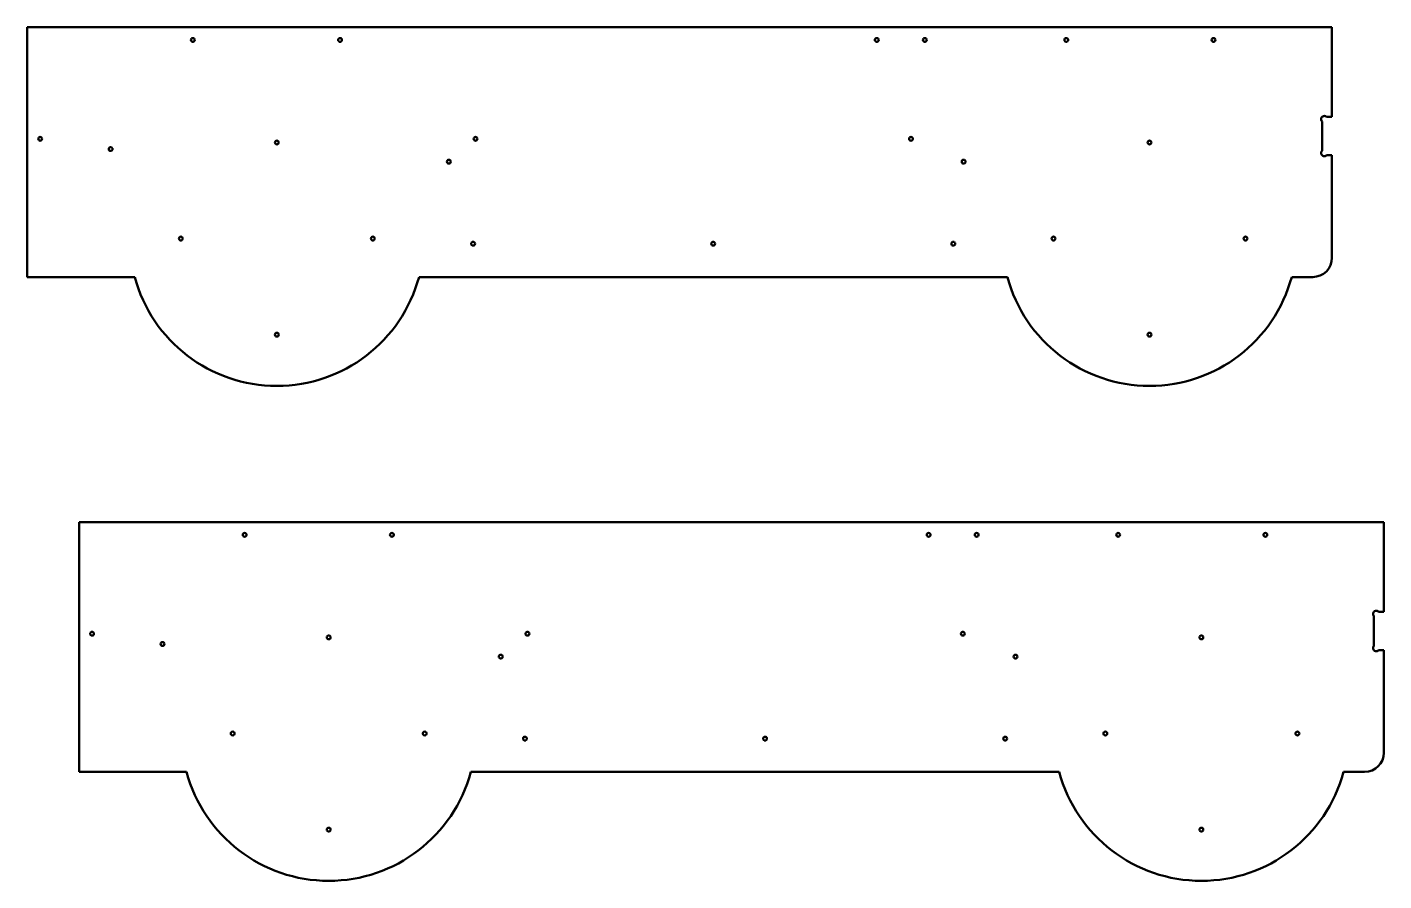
# Model space of a CAD drawing. Header units: millimetres. Extents: x -4457 to 5436, y 521 to 6420.
# Drawn here: x -4457 to -2338, y 5088 to 6420 of the extents above; entities that cross this region are included whole.
import ezdxf

# ---------------------------------------------------------------- set-up
doc = ezdxf.new("R2010")
doc.units = ezdxf.units.MM
doc.header["$MEASUREMENT"] = 0
doc.layers.add('layer 1', color=7, linetype='Continuous')

msp = doc.modelspace()

# ---------------------------------------------------------------- linework, layer by layer
at = {"layer": 'layer 1', "lineweight": 50}
for points in [[(-4456.7062, 6420.2926), (-4456.7062, 6420.2926), (-4456.7062, 6030.2926), (-4456.7062, 6030.2926)], [(-2418.7062, 6420.2926), (-2418.7062, 6420.2926), (-4456.7062, 6420.2926), (-4456.7062, 6420.2926)], [(-2418.7062, 6280.2926), (-2418.7062, 6280.2926), (-2418.7062, 6420.2926), (-2418.7062, 6420.2926)], [(-2434.2062, 6227.3637), (-2434.2062, 6227.3637), (-2434.2062, 6273.2215), (-2434.2062, 6273.2215)], [(-2427.1351, 6280.2926), (-2427.1351, 6280.2926), (-2418.7062, 6280.2926), (-2418.7062, 6280.2926)], [(-2418.7062, 6220.2926), (-2418.7062, 6220.2926), (-2427.1351, 6220.2926), (-2427.1351, 6220.2926)], [(-2418.7062, 6060.2926), (-2418.7062, 6060.2926), (-2418.7062, 6220.2926), (-2418.7062, 6220.2926)], [(-2448.7062, 6030.2926), (-2432.1377, 6030.2926), (-2418.7062, 6043.724), (-2418.7062, 6060.2924)], [(-4456.7062, 6030.2926), (-4456.7062, 6030.2926), (-4288.7422, 6030.2926), (-4288.7422, 6030.2926)], [(-3844.6701, 6030.2926), (-3844.6701, 6030.2926), (-2925.7422, 6030.2926), (-2925.7422, 6030.2926)], [(-2481.6701, 6030.2926), (-2481.6701, 6030.2926), (-2448.7062, 6030.2926), (-2448.7062, 6030.2926)], [(-4375.6953, 5647.7601), (-4375.6953, 5647.7601), (-4375.6953, 5257.7601), (-4375.6953, 5257.7601)], [(-2337.6953, 5647.7601), (-2337.6953, 5647.7601), (-4375.6953, 5647.7601), (-4375.6953, 5647.7601)], [(-2337.6953, 5507.7601), (-2337.6953, 5507.7601), (-2337.6953, 5647.7601), (-2337.6953, 5647.7601)], [(-2353.1953, 5454.8311), (-2353.1953, 5454.8311), (-2353.1953, 5500.689), (-2353.1953, 5500.689)], [(-2346.1243, 5507.7601), (-2346.1243, 5507.7601), (-2337.6953, 5507.7601), (-2337.6953, 5507.7601)], [(-2337.6953, 5447.7601), (-2337.6953, 5447.7601), (-2346.1243, 5447.7601), (-2346.1243, 5447.7601)], [(-2337.6953, 5287.7601), (-2337.6953, 5287.7601), (-2337.6953, 5447.7601), (-2337.6953, 5447.7601)], [(-2367.6953, 5257.7601), (-2351.1269, 5257.7601), (-2337.6954, 5271.1914), (-2337.6953, 5287.7599)], [(-4375.6953, 5257.7601), (-4375.6953, 5257.7601), (-4207.7314, 5257.7601), (-4207.7314, 5257.7601)], [(-3763.6593, 5257.7601), (-3763.6593, 5257.7601), (-2844.7314, 5257.7601), (-2844.7314, 5257.7601)], [(-2400.6593, 5257.7601), (-2400.6593, 5257.7601), (-2367.6953, 5257.7601), (-2367.6953, 5257.7601)]]:
    msp.add_open_spline(points, degree=3, dxfattribs=at)
for points, knots in [([(-4195.0037, 6400.2926), (-4195.0037, 6401.9495), (-4196.3468, 6403.2926), (-4198.0037, 6403.2926), (-4198.0037, 6403.2926), (-4199.6605, 6403.2926), (-4201.0037, 6401.9495), (-4201.0037, 6400.2926), (-4201.0037, 6400.2926), (-4201.0037, 6398.6358), (-4199.6605, 6397.2926), (-4198.0037, 6397.2926), (-4198.0037, 6397.2926), (-4196.3468, 6397.2926), (-4195.0037, 6398.6357), (-4195.0037, 6400.2926)], [0, 0, 0, 0, 0.2, 0.2, 0.2, 0.2, 0.4, 0.4, 0.4, 0.4, 0.6, 0.6, 0.6, 0.6, 1, 1, 1, 1]), ([(-3965.0037, 6400.2926), (-3965.0037, 6401.9495), (-3966.3468, 6403.2926), (-3968.0037, 6403.2926), (-3968.0037, 6403.2926), (-3969.6605, 6403.2926), (-3971.0037, 6401.9495), (-3971.0037, 6400.2926), (-3971.0037, 6400.2926), (-3971.0037, 6398.6358), (-3969.6605, 6397.2926), (-3968.0037, 6397.2926), (-3968.0037, 6397.2926), (-3966.3468, 6397.2926), (-3965.0037, 6398.6357), (-3965.0037, 6400.2926)], [0, 0, 0, 0, 0.2, 0.2, 0.2, 0.2, 0.4, 0.4, 0.4, 0.4, 0.6, 0.6, 0.6, 0.6, 1, 1, 1, 1]), ([(-3126.7062, 6400.2926), (-3126.7062, 6401.9495), (-3128.0493, 6403.2926), (-3129.7061, 6403.2926), (-3129.7061, 6403.2926), (-3131.363, 6403.2926), (-3132.7061, 6401.9495), (-3132.7062, 6400.2926), (-3132.7062, 6400.2926), (-3132.7062, 6398.6358), (-3131.363, 6397.2926), (-3129.7062, 6397.2926), (-3129.7062, 6397.2926), (-3128.0493, 6397.2926), (-3126.7062, 6398.6357), (-3126.7062, 6400.2926)], [0, 0, 0, 0, 0.2, 0.2, 0.2, 0.2, 0.4, 0.4, 0.4, 0.4, 0.6, 0.6, 0.6, 0.6, 1, 1, 1, 1]), ([(-3051.7062, 6400.2926), (-3051.7062, 6401.9495), (-3053.0493, 6403.2926), (-3054.7061, 6403.2926), (-3054.7061, 6403.2926), (-3056.363, 6403.2926), (-3057.7061, 6401.9495), (-3057.7062, 6400.2926), (-3057.7062, 6400.2926), (-3057.7062, 6398.6358), (-3056.363, 6397.2926), (-3054.7062, 6397.2926), (-3054.7062, 6397.2926), (-3053.0493, 6397.2926), (-3051.7062, 6398.6357), (-3051.7062, 6400.2926)], [0, 0, 0, 0, 0.2, 0.2, 0.2, 0.2, 0.4, 0.4, 0.4, 0.4, 0.6, 0.6, 0.6, 0.6, 1, 1, 1, 1]), ([(-2830.7384, 6400.2926), (-2830.7384, 6401.9495), (-2832.0815, 6403.2926), (-2833.7384, 6403.2926), (-2833.7384, 6403.2926), (-2835.3953, 6403.2926), (-2836.7384, 6401.9495), (-2836.7384, 6400.2926), (-2836.7384, 6400.2926), (-2836.7384, 6398.6358), (-2835.3953, 6397.2926), (-2833.7384, 6397.2926), (-2833.7384, 6397.2926), (-2832.0816, 6397.2926), (-2830.7384, 6398.6357), (-2830.7384, 6400.2926)], [0, 0, 0, 0, 0.2, 0.2, 0.2, 0.2, 0.4, 0.4, 0.4, 0.4, 0.6, 0.6, 0.6, 0.6, 1, 1, 1, 1]), ([(-2600.7384, 6400.2926), (-2600.7384, 6401.9495), (-2602.0815, 6403.2926), (-2603.7384, 6403.2926), (-2603.7384, 6403.2926), (-2605.3953, 6403.2926), (-2606.7384, 6401.9495), (-2606.7384, 6400.2926), (-2606.7384, 6400.2926), (-2606.7384, 6398.6358), (-2605.3953, 6397.2926), (-2603.7384, 6397.2926), (-2603.7384, 6397.2926), (-2602.0816, 6397.2926), (-2600.7384, 6398.6357), (-2600.7384, 6400.2926)], [0, 0, 0, 0, 0.2, 0.2, 0.2, 0.2, 0.4, 0.4, 0.4, 0.4, 0.6, 0.6, 0.6, 0.6, 1, 1, 1, 1]), ([(-2427.1351, 6280.2926), (-2428.3982, 6281.5557), (-2430.2393, 6282.049), (-2431.9647, 6281.5867), (-2431.9647, 6281.5867), (-2433.6902, 6281.1244), (-2435.0379, 6279.7766), (-2435.5002, 6278.0512), (-2435.5002, 6278.0512), (-2435.9626, 6276.3257), (-2435.4693, 6274.4847), (-2434.2062, 6273.2215)], [0, 0, 0, 0, 0.25, 0.25, 0.25, 0.25, 0.5, 0.5, 0.5, 0.5, 1, 1, 1, 1]), ([(-4433.3474, 6246.0549), (-4433.3474, 6247.7117), (-4434.6906, 6249.0549), (-4436.3474, 6249.0549), (-4436.3474, 6249.0549), (-4438.0043, 6249.0549), (-4439.3474, 6247.7117), (-4439.3474, 6246.0549), (-4439.3474, 6246.0549), (-4439.3474, 6244.398), (-4438.0043, 6243.0549), (-4436.3474, 6243.0549), (-4436.3474, 6243.0549), (-4434.6906, 6243.0549), (-4433.3474, 6244.398), (-4433.3474, 6246.0549)], [0, 0, 0, 0, 0.2, 0.2, 0.2, 0.2, 0.4, 0.4, 0.4, 0.4, 0.6, 0.6, 0.6, 0.6, 1, 1, 1, 1]), ([(-4323.3029, 6229.9938), (-4323.3029, 6231.6507), (-4324.646, 6232.9938), (-4326.3029, 6232.9938), (-4326.3029, 6232.9938), (-4327.9597, 6232.9938), (-4329.3029, 6231.6507), (-4329.3029, 6229.9938), (-4329.3029, 6229.9938), (-4329.3029, 6228.337), (-4327.9598, 6226.9938), (-4326.3029, 6226.9938), (-4326.3029, 6226.9938), (-4324.6461, 6226.9938), (-4323.3029, 6228.3369), (-4323.3029, 6229.9938)], [0, 0, 0, 0, 0.2, 0.2, 0.2, 0.2, 0.4, 0.4, 0.4, 0.4, 0.6, 0.6, 0.6, 0.6, 1, 1, 1, 1]), ([(-4063.7062, 6240.2926), (-4063.7062, 6241.9495), (-4065.0493, 6243.2926), (-4066.7061, 6243.2926), (-4066.7061, 6243.2926), (-4068.363, 6243.2926), (-4069.7061, 6241.9495), (-4069.7062, 6240.2926), (-4069.7062, 6240.2926), (-4069.7062, 6238.6358), (-4068.363, 6237.2926), (-4066.7062, 6237.2926), (-4066.7062, 6237.2926), (-4065.0493, 6237.2926), (-4063.7062, 6238.6357), (-4063.7062, 6240.2926)], [0, 0, 0, 0, 0.2, 0.2, 0.2, 0.2, 0.4, 0.4, 0.4, 0.4, 0.6, 0.6, 0.6, 0.6, 1, 1, 1, 1]), ([(-3753.3474, 6246.0549), (-3753.3474, 6247.7117), (-3754.6906, 6249.0549), (-3756.3474, 6249.0549), (-3756.3474, 6249.0549), (-3758.0043, 6249.0549), (-3759.3474, 6247.7117), (-3759.3474, 6246.0549), (-3759.3474, 6246.0549), (-3759.3474, 6244.398), (-3758.0043, 6243.0549), (-3756.3474, 6243.0549), (-3756.3474, 6243.0549), (-3754.6906, 6243.0549), (-3753.3474, 6244.398), (-3753.3474, 6246.0549)], [0, 0, 0, 0, 0.2, 0.2, 0.2, 0.2, 0.4, 0.4, 0.4, 0.4, 0.6, 0.6, 0.6, 0.6, 1, 1, 1, 1]), ([(-3073.3474, 6246.0549), (-3073.3474, 6247.7117), (-3074.6906, 6249.0549), (-3076.3474, 6249.0549), (-3076.3474, 6249.0549), (-3078.0043, 6249.0549), (-3079.3474, 6247.7117), (-3079.3474, 6246.0549), (-3079.3474, 6246.0549), (-3079.3474, 6244.398), (-3078.0043, 6243.0549), (-3076.3474, 6243.0549), (-3076.3474, 6243.0549), (-3074.6906, 6243.0549), (-3073.3474, 6244.398), (-3073.3474, 6246.0549)], [0, 0, 0, 0, 0.2, 0.2, 0.2, 0.2, 0.4, 0.4, 0.4, 0.4, 0.6, 0.6, 0.6, 0.6, 1, 1, 1, 1]), ([(-2700.7062, 6240.2926), (-2700.7062, 6241.9495), (-2702.0493, 6243.2926), (-2703.7061, 6243.2926), (-2703.7061, 6243.2926), (-2705.363, 6243.2926), (-2706.7061, 6241.9495), (-2706.7062, 6240.2926), (-2706.7062, 6240.2926), (-2706.7062, 6238.6358), (-2705.363, 6237.2926), (-2703.7062, 6237.2926), (-2703.7062, 6237.2926), (-2702.0493, 6237.2926), (-2700.7062, 6238.6357), (-2700.7062, 6240.2926)], [0, 0, 0, 0, 0.2, 0.2, 0.2, 0.2, 0.4, 0.4, 0.4, 0.4, 0.6, 0.6, 0.6, 0.6, 1, 1, 1, 1]), ([(-3795.0037, 6210.2926), (-3795.0037, 6211.9495), (-3796.3468, 6213.2926), (-3798.0037, 6213.2926), (-3798.0037, 6213.2926), (-3799.6605, 6213.2926), (-3801.0037, 6211.9495), (-3801.0037, 6210.2926), (-3801.0037, 6210.2926), (-3801.0037, 6208.6358), (-3799.6605, 6207.2926), (-3798.0037, 6207.2926), (-3798.0037, 6207.2926), (-3796.3468, 6207.2926), (-3795.0037, 6208.6357), (-3795.0037, 6210.2926)], [0, 0, 0, 0, 0.2, 0.2, 0.2, 0.2, 0.4, 0.4, 0.4, 0.4, 0.6, 0.6, 0.6, 0.6, 1, 1, 1, 1]), ([(-2991.046, 6210.2926), (-2991.046, 6211.9495), (-2992.3892, 6213.2926), (-2994.046, 6213.2926), (-2994.046, 6213.2926), (-2995.7029, 6213.2926), (-2997.046, 6211.9495), (-2997.046, 6210.2926), (-2997.046, 6210.2926), (-2997.046, 6208.6358), (-2995.7029, 6207.2926), (-2994.046, 6207.2926), (-2994.046, 6207.2926), (-2992.3892, 6207.2926), (-2991.046, 6208.6357), (-2991.046, 6210.2926)], [0, 0, 0, 0, 0.2, 0.2, 0.2, 0.2, 0.4, 0.4, 0.4, 0.4, 0.6, 0.6, 0.6, 0.6, 1, 1, 1, 1]), ([(-2434.2062, 6227.3637), (-2435.4693, 6226.1006), (-2435.9626, 6224.2595), (-2435.5002, 6222.534), (-2435.5002, 6222.534), (-2435.0379, 6220.8086), (-2433.6902, 6219.4608), (-2431.9647, 6218.9985), (-2431.9647, 6218.9985), (-2430.2393, 6218.5362), (-2428.3982, 6219.0295), (-2427.1351, 6220.2926)], [0, 0, 0, 0, 0.25, 0.25, 0.25, 0.25, 0.5, 0.5, 0.5, 0.5, 1, 1, 1, 1]), ([(-4213.7062, 6090.2926), (-4213.7062, 6091.9495), (-4215.0493, 6093.2926), (-4216.7061, 6093.2926), (-4216.7061, 6093.2926), (-4218.363, 6093.2926), (-4219.7061, 6091.9495), (-4219.7062, 6090.2926), (-4219.7062, 6090.2926), (-4219.7062, 6088.6358), (-4218.363, 6087.2926), (-4216.7062, 6087.2926), (-4216.7062, 6087.2926), (-4215.0493, 6087.2926), (-4213.7062, 6088.6357), (-4213.7062, 6090.2926)], [0, 0, 0, 0, 0.2, 0.2, 0.2, 0.2, 0.4, 0.4, 0.4, 0.4, 0.6, 0.6, 0.6, 0.6, 1, 1, 1, 1]), ([(-3913.7062, 6090.2926), (-3913.7062, 6091.9495), (-3915.0493, 6093.2926), (-3916.7061, 6093.2926), (-3916.7061, 6093.2926), (-3918.363, 6093.2926), (-3919.7061, 6091.9495), (-3919.7062, 6090.2926), (-3919.7062, 6090.2926), (-3919.7062, 6088.6358), (-3918.363, 6087.2926), (-3916.7062, 6087.2926), (-3916.7062, 6087.2926), (-3915.0493, 6087.2926), (-3913.7062, 6088.6357), (-3913.7062, 6090.2926)], [0, 0, 0, 0, 0.2, 0.2, 0.2, 0.2, 0.4, 0.4, 0.4, 0.4, 0.6, 0.6, 0.6, 0.6, 1, 1, 1, 1]), ([(-3757.2062, 6082.2926), (-3757.2062, 6083.9495), (-3758.5493, 6085.2926), (-3760.2061, 6085.2926), (-3760.2061, 6085.2926), (-3761.863, 6085.2926), (-3763.2061, 6083.9495), (-3763.2062, 6082.2926), (-3763.2062, 6082.2926), (-3763.2062, 6080.6358), (-3761.863, 6079.2926), (-3760.2062, 6079.2926), (-3760.2062, 6079.2926), (-3758.5493, 6079.2926), (-3757.2062, 6080.6357), (-3757.2062, 6082.2926)], [0, 0, 0, 0, 0.2, 0.2, 0.2, 0.2, 0.4, 0.4, 0.4, 0.4, 0.6, 0.6, 0.6, 0.6, 1, 1, 1, 1]), ([(-3382.2062, 6082.2926), (-3382.2062, 6083.9495), (-3383.5493, 6085.2926), (-3385.2061, 6085.2926), (-3385.2061, 6085.2926), (-3386.863, 6085.2926), (-3388.2061, 6083.9495), (-3388.2062, 6082.2926), (-3388.2062, 6082.2926), (-3388.2062, 6080.6358), (-3386.863, 6079.2926), (-3385.2062, 6079.2926), (-3385.2062, 6079.2926), (-3383.5493, 6079.2926), (-3382.2062, 6080.6357), (-3382.2062, 6082.2926)], [0, 0, 0, 0, 0.2, 0.2, 0.2, 0.2, 0.4, 0.4, 0.4, 0.4, 0.6, 0.6, 0.6, 0.6, 1, 1, 1, 1]), ([(-3007.2062, 6082.2926), (-3007.2062, 6083.9495), (-3008.5493, 6085.2926), (-3010.2061, 6085.2926), (-3010.2061, 6085.2926), (-3011.863, 6085.2926), (-3013.2061, 6083.9495), (-3013.2062, 6082.2926), (-3013.2062, 6082.2926), (-3013.2062, 6080.6358), (-3011.863, 6079.2926), (-3010.2062, 6079.2926), (-3010.2062, 6079.2926), (-3008.5493, 6079.2926), (-3007.2062, 6080.6357), (-3007.2062, 6082.2926)], [0, 0, 0, 0, 0.2, 0.2, 0.2, 0.2, 0.4, 0.4, 0.4, 0.4, 0.6, 0.6, 0.6, 0.6, 1, 1, 1, 1]), ([(-2850.7062, 6090.2926), (-2850.7062, 6091.9495), (-2852.0493, 6093.2926), (-2853.7061, 6093.2926), (-2853.7061, 6093.2926), (-2855.363, 6093.2926), (-2856.7061, 6091.9495), (-2856.7062, 6090.2926), (-2856.7062, 6090.2926), (-2856.7062, 6088.6358), (-2855.363, 6087.2926), (-2853.7062, 6087.2926), (-2853.7062, 6087.2926), (-2852.0493, 6087.2926), (-2850.7062, 6088.6357), (-2850.7062, 6090.2926)], [0, 0, 0, 0, 0.2, 0.2, 0.2, 0.2, 0.4, 0.4, 0.4, 0.4, 0.6, 0.6, 0.6, 0.6, 1, 1, 1, 1]), ([(-2550.7062, 6090.2926), (-2550.7062, 6091.9495), (-2552.0493, 6093.2926), (-2553.7061, 6093.2926), (-2553.7061, 6093.2926), (-2555.363, 6093.2926), (-2556.7061, 6091.9495), (-2556.7062, 6090.2926), (-2556.7062, 6090.2926), (-2556.7062, 6088.6358), (-2555.363, 6087.2926), (-2553.7062, 6087.2926), (-2553.7062, 6087.2926), (-2552.0493, 6087.2926), (-2550.7062, 6088.6357), (-2550.7062, 6090.2926)], [0, 0, 0, 0, 0.2, 0.2, 0.2, 0.2, 0.4, 0.4, 0.4, 0.4, 0.6, 0.6, 0.6, 0.6, 1, 1, 1, 1]), ([(-4288.7422, 6030.2926), (-4261.6332, 5929.9731), (-4170.6239, 5860.2926), (-4066.7062, 5860.2926), (-4066.7062, 5860.2926), (-3962.7884, 5860.2926), (-3871.7791, 5929.9731), (-3844.6701, 6030.2926)], [0, 0, 0, 0, 0.333333333, 0.333333333, 0.333333333, 0.333333333, 1, 1, 1, 1]), ([(-2925.7422, 6030.2926), (-2898.6332, 5929.9731), (-2807.6239, 5860.2926), (-2703.7062, 5860.2926), (-2703.7062, 5860.2926), (-2599.7884, 5860.2926), (-2508.7791, 5929.9731), (-2481.6701, 6030.2926)], [0, 0, 0, 0, 0.333333333, 0.333333333, 0.333333333, 0.333333333, 1, 1, 1, 1]), ([(-4063.7062, 5940.2926), (-4063.7062, 5941.9495), (-4065.0493, 5943.2926), (-4066.7061, 5943.2926), (-4066.7061, 5943.2926), (-4068.363, 5943.2926), (-4069.7061, 5941.9495), (-4069.7062, 5940.2926), (-4069.7062, 5940.2926), (-4069.7062, 5938.6358), (-4068.363, 5937.2926), (-4066.7062, 5937.2926), (-4066.7062, 5937.2926), (-4065.0493, 5937.2926), (-4063.7062, 5938.6357), (-4063.7062, 5940.2926)], [0, 0, 0, 0, 0.2, 0.2, 0.2, 0.2, 0.4, 0.4, 0.4, 0.4, 0.6, 0.6, 0.6, 0.6, 1, 1, 1, 1]), ([(-2700.7062, 5940.2926), (-2700.7062, 5941.9495), (-2702.0493, 5943.2926), (-2703.7061, 5943.2926), (-2703.7061, 5943.2926), (-2705.363, 5943.2926), (-2706.7061, 5941.9495), (-2706.7062, 5940.2926), (-2706.7062, 5940.2926), (-2706.7062, 5938.6358), (-2705.363, 5937.2926), (-2703.7062, 5937.2926), (-2703.7062, 5937.2926), (-2702.0493, 5937.2926), (-2700.7062, 5938.6357), (-2700.7062, 5940.2926)], [0, 0, 0, 0, 0.2, 0.2, 0.2, 0.2, 0.4, 0.4, 0.4, 0.4, 0.6, 0.6, 0.6, 0.6, 1, 1, 1, 1]), ([(-4113.9929, 5627.7601), (-4113.9929, 5629.4169), (-4115.336, 5630.76), (-4116.9929, 5630.7601), (-4116.9929, 5630.7601), (-4118.6497, 5630.7601), (-4119.9929, 5629.4169), (-4119.9929, 5627.7601), (-4119.9929, 5627.7601), (-4119.9929, 5626.1032), (-4118.6497, 5624.7601), (-4116.9929, 5624.7601), (-4116.9929, 5624.7601), (-4115.336, 5624.76), (-4113.9929, 5626.1032), (-4113.9929, 5627.76)], [0, 0, 0, 0, 0.2, 0.2, 0.2, 0.2, 0.4, 0.4, 0.4, 0.4, 0.6, 0.6, 0.6, 0.6, 1, 1, 1, 1]), ([(-3883.9929, 5627.7601), (-3883.9929, 5629.4169), (-3885.336, 5630.76), (-3886.9929, 5630.7601), (-3886.9929, 5630.7601), (-3888.6497, 5630.7601), (-3889.9929, 5629.4169), (-3889.9929, 5627.7601), (-3889.9929, 5627.7601), (-3889.9929, 5626.1032), (-3888.6497, 5624.7601), (-3886.9929, 5624.7601), (-3886.9929, 5624.7601), (-3885.336, 5624.76), (-3883.9929, 5626.1032), (-3883.9929, 5627.76)], [0, 0, 0, 0, 0.2, 0.2, 0.2, 0.2, 0.4, 0.4, 0.4, 0.4, 0.6, 0.6, 0.6, 0.6, 1, 1, 1, 1]), ([(-3045.6953, 5627.7601), (-3045.6953, 5629.4169), (-3047.0385, 5630.76), (-3048.6953, 5630.7601), (-3048.6953, 5630.7601), (-3050.3522, 5630.7601), (-3051.6953, 5629.4169), (-3051.6953, 5627.7601), (-3051.6953, 5627.7601), (-3051.6953, 5626.1032), (-3050.3522, 5624.7601), (-3048.6953, 5624.7601), (-3048.6953, 5624.7601), (-3047.0385, 5624.76), (-3045.6953, 5626.1032), (-3045.6953, 5627.76)], [0, 0, 0, 0, 0.2, 0.2, 0.2, 0.2, 0.4, 0.4, 0.4, 0.4, 0.6, 0.6, 0.6, 0.6, 1, 1, 1, 1]), ([(-2970.6953, 5627.7601), (-2970.6953, 5629.4169), (-2972.0385, 5630.76), (-2973.6953, 5630.7601), (-2973.6953, 5630.7601), (-2975.3522, 5630.7601), (-2976.6953, 5629.4169), (-2976.6953, 5627.7601), (-2976.6953, 5627.7601), (-2976.6953, 5626.1032), (-2975.3522, 5624.7601), (-2973.6953, 5624.7601), (-2973.6953, 5624.7601), (-2972.0385, 5624.76), (-2970.6953, 5626.1032), (-2970.6953, 5627.76)], [0, 0, 0, 0, 0.2, 0.2, 0.2, 0.2, 0.4, 0.4, 0.4, 0.4, 0.6, 0.6, 0.6, 0.6, 1, 1, 1, 1]), ([(-2749.7276, 5627.7601), (-2749.7276, 5629.4169), (-2751.0707, 5630.76), (-2752.7276, 5630.7601), (-2752.7276, 5630.7601), (-2754.3844, 5630.7601), (-2755.7276, 5629.4169), (-2755.7276, 5627.7601), (-2755.7276, 5627.7601), (-2755.7276, 5626.1032), (-2754.3845, 5624.7601), (-2752.7276, 5624.7601), (-2752.7276, 5624.7601), (-2751.0707, 5624.76), (-2749.7276, 5626.1032), (-2749.7276, 5627.76)], [0, 0, 0, 0, 0.2, 0.2, 0.2, 0.2, 0.4, 0.4, 0.4, 0.4, 0.6, 0.6, 0.6, 0.6, 1, 1, 1, 1]), ([(-2519.7276, 5627.7601), (-2519.7276, 5629.4169), (-2521.0707, 5630.76), (-2522.7276, 5630.7601), (-2522.7276, 5630.7601), (-2524.3844, 5630.7601), (-2525.7276, 5629.4169), (-2525.7276, 5627.7601), (-2525.7276, 5627.7601), (-2525.7276, 5626.1032), (-2524.3845, 5624.7601), (-2522.7276, 5624.7601), (-2522.7276, 5624.7601), (-2521.0707, 5624.76), (-2519.7276, 5626.1032), (-2519.7276, 5627.76)], [0, 0, 0, 0, 0.2, 0.2, 0.2, 0.2, 0.4, 0.4, 0.4, 0.4, 0.6, 0.6, 0.6, 0.6, 1, 1, 1, 1]), ([(-2346.1243, 5507.7601), (-2347.3874, 5509.0232), (-2349.2284, 5509.5165), (-2350.9539, 5509.0541), (-2350.9539, 5509.0541), (-2352.6794, 5508.5918), (-2354.0271, 5507.2441), (-2354.4894, 5505.5186), (-2354.4894, 5505.5186), (-2354.9518, 5503.7932), (-2354.4585, 5501.9521), (-2353.1953, 5500.689)], [0, 0, 0, 0, 0.25, 0.25, 0.25, 0.25, 0.5, 0.5, 0.5, 0.5, 1, 1, 1, 1]), ([(-4352.3366, 5473.5223), (-4352.3366, 5475.1792), (-4353.6797, 5476.5223), (-4355.3366, 5476.5223), (-4355.3366, 5476.5223), (-4356.9934, 5476.5223), (-4358.3366, 5475.1792), (-4358.3366, 5473.5223), (-4358.3366, 5473.5223), (-4358.3366, 5471.8655), (-4356.9935, 5470.5223), (-4355.3366, 5470.5223), (-4355.3366, 5470.5223), (-4353.6797, 5470.5223), (-4352.3366, 5471.8655), (-4352.3366, 5473.5223)], [0, 0, 0, 0, 0.2, 0.2, 0.2, 0.2, 0.4, 0.4, 0.4, 0.4, 0.6, 0.6, 0.6, 0.6, 1, 1, 1, 1]), ([(-3982.6953, 5467.7601), (-3982.6953, 5469.4169), (-3984.0385, 5470.76), (-3985.6953, 5470.7601), (-3985.6953, 5470.7601), (-3987.3522, 5470.7601), (-3988.6953, 5469.4169), (-3988.6953, 5467.7601), (-3988.6953, 5467.7601), (-3988.6953, 5466.1032), (-3987.3522, 5464.7601), (-3985.6953, 5464.7601), (-3985.6953, 5464.7601), (-3984.0385, 5464.76), (-3982.6953, 5466.1032), (-3982.6953, 5467.76)], [0, 0, 0, 0, 0.2, 0.2, 0.2, 0.2, 0.4, 0.4, 0.4, 0.4, 0.6, 0.6, 0.6, 0.6, 1, 1, 1, 1]), ([(-3672.3366, 5473.5223), (-3672.3366, 5475.1792), (-3673.6797, 5476.5223), (-3675.3366, 5476.5223), (-3675.3366, 5476.5223), (-3676.9934, 5476.5223), (-3678.3366, 5475.1792), (-3678.3366, 5473.5223), (-3678.3366, 5473.5223), (-3678.3366, 5471.8655), (-3676.9935, 5470.5223), (-3675.3366, 5470.5223), (-3675.3366, 5470.5223), (-3673.6797, 5470.5223), (-3672.3366, 5471.8655), (-3672.3366, 5473.5223)], [0, 0, 0, 0, 0.2, 0.2, 0.2, 0.2, 0.4, 0.4, 0.4, 0.4, 0.6, 0.6, 0.6, 0.6, 1, 1, 1, 1]), ([(-2992.3366, 5473.5223), (-2992.3366, 5475.1792), (-2993.6797, 5476.5223), (-2995.3366, 5476.5223), (-2995.3366, 5476.5223), (-2996.9934, 5476.5223), (-2998.3366, 5475.1792), (-2998.3366, 5473.5223), (-2998.3366, 5473.5223), (-2998.3366, 5471.8655), (-2996.9935, 5470.5223), (-2995.3366, 5470.5223), (-2995.3366, 5470.5223), (-2993.6797, 5470.5223), (-2992.3366, 5471.8655), (-2992.3366, 5473.5223)], [0, 0, 0, 0, 0.2, 0.2, 0.2, 0.2, 0.4, 0.4, 0.4, 0.4, 0.6, 0.6, 0.6, 0.6, 1, 1, 1, 1]), ([(-2619.6953, 5467.7601), (-2619.6953, 5469.4169), (-2621.0385, 5470.76), (-2622.6953, 5470.7601), (-2622.6953, 5470.7601), (-2624.3522, 5470.7601), (-2625.6953, 5469.4169), (-2625.6953, 5467.7601), (-2625.6953, 5467.7601), (-2625.6953, 5466.1032), (-2624.3522, 5464.7601), (-2622.6953, 5464.7601), (-2622.6953, 5464.7601), (-2621.0385, 5464.76), (-2619.6953, 5466.1032), (-2619.6953, 5467.76)], [0, 0, 0, 0, 0.2, 0.2, 0.2, 0.2, 0.4, 0.4, 0.4, 0.4, 0.6, 0.6, 0.6, 0.6, 1, 1, 1, 1]), ([(-4242.2921, 5457.4613), (-4242.2921, 5459.1181), (-4243.6352, 5460.4613), (-4245.2921, 5460.4613), (-4245.2921, 5460.4613), (-4246.9489, 5460.4613), (-4248.2921, 5459.1181), (-4248.2921, 5457.4613), (-4248.2921, 5457.4613), (-4248.2921, 5455.8044), (-4246.9489, 5454.4613), (-4245.2921, 5454.4613), (-4245.2921, 5454.4613), (-4243.6352, 5454.4613), (-4242.2921, 5455.8044), (-4242.2921, 5457.4612)], [0, 0, 0, 0, 0.2, 0.2, 0.2, 0.2, 0.4, 0.4, 0.4, 0.4, 0.6, 0.6, 0.6, 0.6, 1, 1, 1, 1]), ([(-2353.1953, 5454.8311), (-2354.4585, 5453.568), (-2354.9518, 5451.7269), (-2354.4894, 5450.0015), (-2354.4894, 5450.0015), (-2354.0271, 5448.276), (-2352.6794, 5446.9283), (-2350.9539, 5446.466), (-2350.9539, 5446.466), (-2349.2284, 5446.0036), (-2347.3874, 5446.4969), (-2346.1243, 5447.7601)], [0, 0, 0, 0, 0.25, 0.25, 0.25, 0.25, 0.5, 0.5, 0.5, 0.5, 1, 1, 1, 1]), ([(-3713.9929, 5437.7601), (-3713.9929, 5439.4169), (-3715.336, 5440.76), (-3716.9929, 5440.7601), (-3716.9929, 5440.7601), (-3718.6497, 5440.7601), (-3719.9929, 5439.4169), (-3719.9929, 5437.7601), (-3719.9929, 5437.7601), (-3719.9929, 5436.1032), (-3718.6497, 5434.7601), (-3716.9929, 5434.7601), (-3716.9929, 5434.7601), (-3715.336, 5434.76), (-3713.9929, 5436.1032), (-3713.9929, 5437.76)], [0, 0, 0, 0, 0.2, 0.2, 0.2, 0.2, 0.4, 0.4, 0.4, 0.4, 0.6, 0.6, 0.6, 0.6, 1, 1, 1, 1]), ([(-2910.0352, 5437.7601), (-2910.0352, 5439.4169), (-2911.3783, 5440.76), (-2913.0352, 5440.7601), (-2913.0352, 5440.7601), (-2914.692, 5440.7601), (-2916.0352, 5439.4169), (-2916.0352, 5437.7601), (-2916.0352, 5437.7601), (-2916.0352, 5436.1032), (-2914.6921, 5434.7601), (-2913.0352, 5434.7601), (-2913.0352, 5434.7601), (-2911.3784, 5434.76), (-2910.0352, 5436.1032), (-2910.0352, 5437.76)], [0, 0, 0, 0, 0.2, 0.2, 0.2, 0.2, 0.4, 0.4, 0.4, 0.4, 0.6, 0.6, 0.6, 0.6, 1, 1, 1, 1]), ([(-4132.6953, 5317.7601), (-4132.6953, 5319.4169), (-4134.0385, 5320.76), (-4135.6953, 5320.7601), (-4135.6953, 5320.7601), (-4137.3522, 5320.7601), (-4138.6953, 5319.4169), (-4138.6953, 5317.7601), (-4138.6953, 5317.7601), (-4138.6953, 5316.1032), (-4137.3522, 5314.7601), (-4135.6953, 5314.7601), (-4135.6953, 5314.7601), (-4134.0385, 5314.76), (-4132.6953, 5316.1032), (-4132.6953, 5317.76)], [0, 0, 0, 0, 0.2, 0.2, 0.2, 0.2, 0.4, 0.4, 0.4, 0.4, 0.6, 0.6, 0.6, 0.6, 1, 1, 1, 1]), ([(-3832.6953, 5317.7601), (-3832.6953, 5319.4169), (-3834.0385, 5320.76), (-3835.6953, 5320.7601), (-3835.6953, 5320.7601), (-3837.3522, 5320.7601), (-3838.6953, 5319.4169), (-3838.6953, 5317.7601), (-3838.6953, 5317.7601), (-3838.6953, 5316.1032), (-3837.3522, 5314.7601), (-3835.6953, 5314.7601), (-3835.6953, 5314.7601), (-3834.0385, 5314.76), (-3832.6953, 5316.1032), (-3832.6953, 5317.76)], [0, 0, 0, 0, 0.2, 0.2, 0.2, 0.2, 0.4, 0.4, 0.4, 0.4, 0.6, 0.6, 0.6, 0.6, 1, 1, 1, 1]), ([(-2769.6953, 5317.7601), (-2769.6953, 5319.4169), (-2771.0385, 5320.76), (-2772.6953, 5320.7601), (-2772.6953, 5320.7601), (-2774.3522, 5320.7601), (-2775.6953, 5319.4169), (-2775.6953, 5317.7601), (-2775.6953, 5317.7601), (-2775.6953, 5316.1032), (-2774.3522, 5314.7601), (-2772.6953, 5314.7601), (-2772.6953, 5314.7601), (-2771.0385, 5314.76), (-2769.6953, 5316.1032), (-2769.6953, 5317.76)], [0, 0, 0, 0, 0.2, 0.2, 0.2, 0.2, 0.4, 0.4, 0.4, 0.4, 0.6, 0.6, 0.6, 0.6, 1, 1, 1, 1]), ([(-2469.6953, 5317.7601), (-2469.6953, 5319.4169), (-2471.0385, 5320.76), (-2472.6953, 5320.7601), (-2472.6953, 5320.7601), (-2474.3522, 5320.7601), (-2475.6953, 5319.4169), (-2475.6953, 5317.7601), (-2475.6953, 5317.7601), (-2475.6953, 5316.1032), (-2474.3522, 5314.7601), (-2472.6953, 5314.7601), (-2472.6953, 5314.7601), (-2471.0385, 5314.76), (-2469.6953, 5316.1032), (-2469.6953, 5317.76)], [0, 0, 0, 0, 0.2, 0.2, 0.2, 0.2, 0.4, 0.4, 0.4, 0.4, 0.6, 0.6, 0.6, 0.6, 1, 1, 1, 1]), ([(-3676.1953, 5309.7601), (-3676.1953, 5311.4169), (-3677.5385, 5312.76), (-3679.1953, 5312.7601), (-3679.1953, 5312.7601), (-3680.8522, 5312.7601), (-3682.1953, 5311.4169), (-3682.1953, 5309.7601), (-3682.1953, 5309.7601), (-3682.1953, 5308.1032), (-3680.8522, 5306.7601), (-3679.1953, 5306.7601), (-3679.1953, 5306.7601), (-3677.5385, 5306.76), (-3676.1953, 5308.1032), (-3676.1953, 5309.76)], [0, 0, 0, 0, 0.2, 0.2, 0.2, 0.2, 0.4, 0.4, 0.4, 0.4, 0.6, 0.6, 0.6, 0.6, 1, 1, 1, 1]), ([(-3301.1953, 5309.7601), (-3301.1953, 5311.4169), (-3302.5385, 5312.76), (-3304.1953, 5312.7601), (-3304.1953, 5312.7601), (-3305.8522, 5312.7601), (-3307.1953, 5311.4169), (-3307.1953, 5309.7601), (-3307.1953, 5309.7601), (-3307.1953, 5308.1032), (-3305.8522, 5306.7601), (-3304.1953, 5306.7601), (-3304.1953, 5306.7601), (-3302.5385, 5306.76), (-3301.1953, 5308.1032), (-3301.1953, 5309.76)], [0, 0, 0, 0, 0.2, 0.2, 0.2, 0.2, 0.4, 0.4, 0.4, 0.4, 0.6, 0.6, 0.6, 0.6, 1, 1, 1, 1]), ([(-2926.1953, 5309.7601), (-2926.1953, 5311.4169), (-2927.5385, 5312.76), (-2929.1953, 5312.7601), (-2929.1953, 5312.7601), (-2930.8522, 5312.7601), (-2932.1953, 5311.4169), (-2932.1953, 5309.7601), (-2932.1953, 5309.7601), (-2932.1953, 5308.1032), (-2930.8522, 5306.7601), (-2929.1953, 5306.7601), (-2929.1953, 5306.7601), (-2927.5385, 5306.76), (-2926.1953, 5308.1032), (-2926.1953, 5309.76)], [0, 0, 0, 0, 0.2, 0.2, 0.2, 0.2, 0.4, 0.4, 0.4, 0.4, 0.6, 0.6, 0.6, 0.6, 1, 1, 1, 1]), ([(-4207.7314, 5257.7601), (-4180.6224, 5157.4405), (-4089.6131, 5087.7601), (-3985.6953, 5087.7601), (-3985.6953, 5087.7601), (-3881.7776, 5087.7601), (-3790.7683, 5157.4405), (-3763.6593, 5257.7601)], [0, 0, 0, 0, 0.333333333, 0.333333333, 0.333333333, 0.333333333, 1, 1, 1, 1]), ([(-2844.7314, 5257.7601), (-2817.6224, 5157.4405), (-2726.6131, 5087.7601), (-2622.6953, 5087.7601), (-2622.6953, 5087.7601), (-2518.7776, 5087.7601), (-2427.7683, 5157.4405), (-2400.6593, 5257.7601)], [0, 0, 0, 0, 0.333333333, 0.333333333, 0.333333333, 0.333333333, 1, 1, 1, 1]), ([(-3982.6953, 5167.7601), (-3982.6953, 5169.4169), (-3984.0385, 5170.76), (-3985.6953, 5170.7601), (-3985.6953, 5170.7601), (-3987.3522, 5170.7601), (-3988.6953, 5169.4169), (-3988.6953, 5167.7601), (-3988.6953, 5167.7601), (-3988.6953, 5166.1032), (-3987.3522, 5164.7601), (-3985.6953, 5164.7601), (-3985.6953, 5164.7601), (-3984.0385, 5164.76), (-3982.6953, 5166.1032), (-3982.6953, 5167.76)], [0, 0, 0, 0, 0.2, 0.2, 0.2, 0.2, 0.4, 0.4, 0.4, 0.4, 0.6, 0.6, 0.6, 0.6, 1, 1, 1, 1]), ([(-2619.6953, 5167.7601), (-2619.6953, 5169.4169), (-2621.0385, 5170.76), (-2622.6953, 5170.7601), (-2622.6953, 5170.7601), (-2624.3522, 5170.7601), (-2625.6953, 5169.4169), (-2625.6953, 5167.7601), (-2625.6953, 5167.7601), (-2625.6953, 5166.1032), (-2624.3522, 5164.7601), (-2622.6953, 5164.7601), (-2622.6953, 5164.7601), (-2621.0385, 5164.76), (-2619.6953, 5166.1032), (-2619.6953, 5167.76)], [0, 0, 0, 0, 0.2, 0.2, 0.2, 0.2, 0.4, 0.4, 0.4, 0.4, 0.6, 0.6, 0.6, 0.6, 1, 1, 1, 1])]:
    msp.add_open_spline(points, degree=3, knots=knots, dxfattribs=at)

doc.saveas('drawing.dxf')
